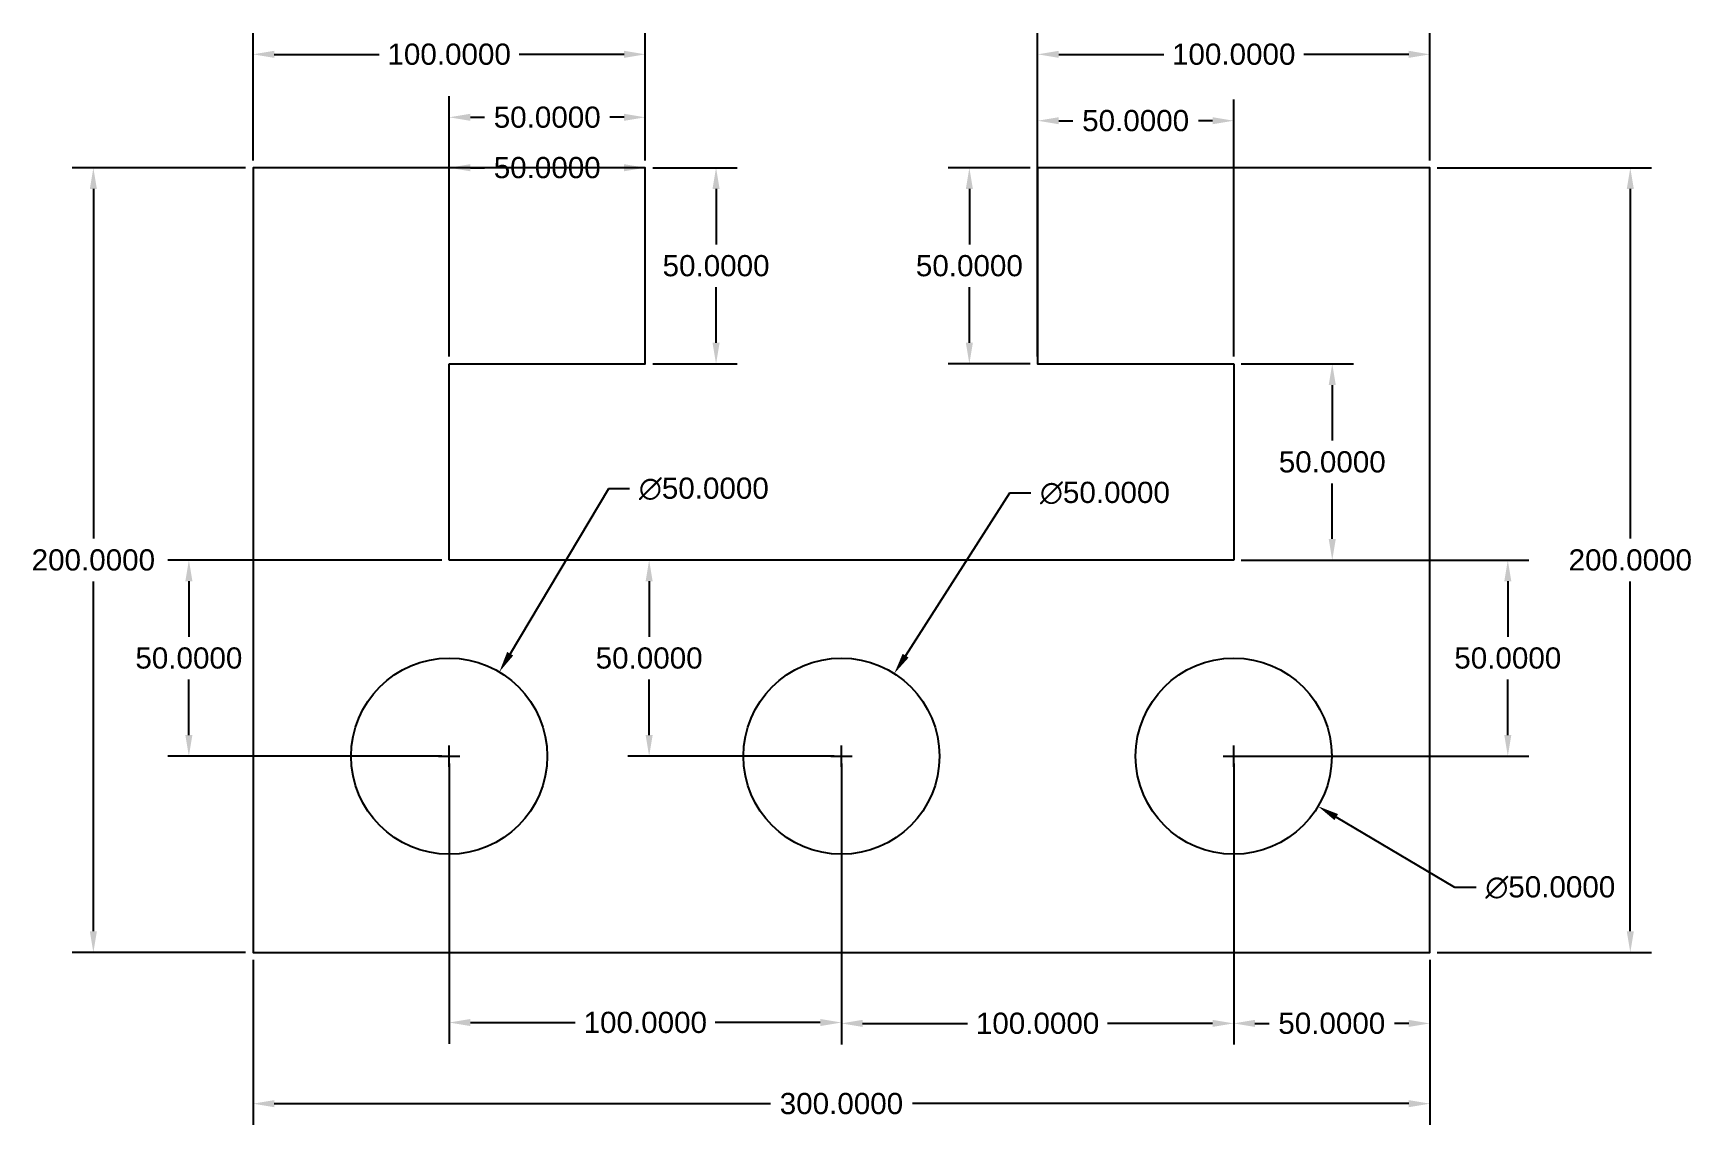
# Model space of a CAD drawing. Header units: inches. Extents: x -56 to 367, y -44 to 234.
import ezdxf

# ---------------------------------------------------------------- set-up
doc = ezdxf.new("R2010")
doc.units = ezdxf.units.IN
doc.header["$MEASUREMENT"] = 0
doc.styles.get("Standard").update_dxf_attribs({"font": 'arial.ttf'})
doc.dimstyles.get("Standard").update_dxf_attribs({"dimscale": 30, "dimtxt": 0.18, "dimasz": 0.18, "dimexe": 0.18, "dimexo": 0.0625, "dimgap": 0.09, "dimtad": 0, "dimtih": 1, "dimtoh": 1, "dimdec": 4, "dimzin": 0, "dimdsep": 46, "dimtxsty": 'Standard', "dimcen": 0.09, "dimadec": 0, "dimazin": 0, "dimtfac": 1, "dimtdec": 4, "dimtofl": 0, "dimtmove": 0, "dimatfit": 3, "dimfxl": 1, "dimtolj": 1, "dimtzin": 0, "dimarcsym": 0})

# ---------------------------------------------------------------- blocks, each defined once
blk = doc.blocks.new('*D7')
at = {"color": 0, "lineweight": -2}
for p, q in [((50, 201.88), (50, 205.4)), ((100, 201.88), (100, 205.4)), ((55.4, 200), (59, 200)), ((94.6, 200), (91, 200))]:
    blk.add_line(p, q, dxfattribs=at)
at = {"color": 0}
for points in [[(55.4, 200.9), (55.4, 199.1), (50, 200)], [(94.6, 200.9), (94.6, 199.1), (100, 200)]]:
    blk.add_solid(points, dxfattribs=at)
at = {"layer": 'Defpoints', "color": 0}
for p in [(50, 200), (50, 200), (100, 200)]:
    blk.add_point(p, dxfattribs=at)
at = {"color": 0, "insert": (75, 200), "char_height": 5.4, "attachment_point": 5}
blk.add_mtext('\\A1;50.0000', dxfattribs=at)
blk = doc.blocks.new('*D8')
at = {"color": 0, "lineweight": -2, "transparency": 16777216}
for p, q in [((0, 201.88), (0, 234.3)), ((100, 201.88), (100, 234.3)), ((5.4, 228.9), (32.16, 228.9)), ((94.6, 228.9), (67.84, 228.9))]:
    blk.add_line(p, q, dxfattribs=at)
at = {"color": 0, "transparency": 16777216}
for points in [[(5.4, 229.8), (5.4, 228), (0, 228.9)], [(94.6, 229.8), (94.6, 228), (100, 228.9)]]:
    blk.add_solid(points, dxfattribs=at)
at = {"layer": 'Defpoints', "color": 0, "transparency": 16777216}
for p in [(100, 228.9), (0, 200), (100, 200)]:
    blk.add_point(p, dxfattribs=at)
at = {"color": 0, "transparency": 16777216, "insert": (50, 228.9), "char_height": 5.4, "attachment_point": 5}
blk.add_mtext('\\A1;100.0000', dxfattribs=at)
blk = doc.blocks.new('*D9')
at = {"color": 0, "lineweight": -2, "transparency": 16777216}
for p, q in [((200, 201.88), (200, 234.3)), ((300, 201.88), (300, 234.3)), ((205.4, 228.9), (232.16, 228.9)), ((294.6, 228.9), (267.84, 228.9))]:
    blk.add_line(p, q, dxfattribs=at)
at = {"color": 0, "transparency": 16777216}
for points in [[(205.4, 229.8), (205.4, 228), (200, 228.9)], [(294.6, 229.8), (294.6, 228), (300, 228.9)]]:
    blk.add_solid(points, dxfattribs=at)
at = {"layer": 'Defpoints', "color": 0, "transparency": 16777216}
for p in [(300, 228.9), (200, 200), (300, 200)]:
    blk.add_point(p, dxfattribs=at)
at = {"color": 0, "transparency": 16777216, "insert": (250, 228.9), "char_height": 5.4, "attachment_point": 5}
blk.add_mtext('\\A1;100.0000', dxfattribs=at)
blk = doc.blocks.new('*D12')
at = {"color": 0, "lineweight": -2, "transparency": 16777216}
for p, q in [((101.88, 200), (123.44, 200)), ((118.04, 194.6), (118.04, 180.46)), ((118.04, 155.4), (118.04, 169.54)), ((101.88, 150), (123.44, 150))]:
    blk.add_line(p, q, dxfattribs=at)
at = {"color": 0, "transparency": 16777216}
for points in [[(117.14, 194.6), (118.94, 194.6), (118.04, 200)], [(117.14, 155.4), (118.94, 155.4), (118.04, 150)]]:
    blk.add_solid(points, dxfattribs=at)
at = {"layer": 'Defpoints', "color": 0, "transparency": 16777216}
for p in [(100, 200), (100, 150), (118.04, 150)]:
    blk.add_point(p, dxfattribs=at)
at = {"color": 0, "transparency": 16777216, "insert": (118.04, 175), "char_height": 5.4, "attachment_point": 5}
blk.add_mtext('\\A1;50.0000', dxfattribs=at)
blk = doc.blocks.new('*D13')
at = {"color": 0, "lineweight": -2, "transparency": 16777216}
for p, q in [((198.13, 200), (177.21, 200)), ((182.61, 194.6), (182.61, 180.46)), ((182.61, 155.4), (182.61, 169.54)), ((198.13, 150), (177.21, 150))]:
    blk.add_line(p, q, dxfattribs=at)
at = {"color": 0, "transparency": 16777216}
for points in [[(181.71, 194.6), (183.51, 194.6), (182.61, 200)], [(181.71, 155.4), (183.51, 155.4), (182.61, 150)]]:
    blk.add_solid(points, dxfattribs=at)
at = {"layer": 'Defpoints', "color": 0, "transparency": 16777216}
for p in [(200, 200), (182.61, 150), (200, 150)]:
    blk.add_point(p, dxfattribs=at)
at = {"color": 0, "transparency": 16777216, "insert": (182.61, 175), "char_height": 5.4, "attachment_point": 5}
blk.add_mtext('\\A1;50.0000', dxfattribs=at)
blk = doc.blocks.new('*D14')
at = {"color": 0, "lineweight": -2, "transparency": 16777216}
for p, q in [((90.6, 118.14), (65.56, 76.12)), ((96, 118.14), (90.6, 118.14)), ((50, 47.3), (50, 52.7)), ((47.3, 50), (52.7, 50))]:
    blk.add_line(p, q, dxfattribs=at)
at = {"color": 0, "transparency": 16777216}
blk.add_solid([(64.79, 76.58), (66.33, 75.66), (62.8, 71.48)], dxfattribs=at)
at = {"layer": 'Defpoints', "color": 0, "transparency": 16777216}
for p in [(62.8, 71.48), (37.2, 28.52)]:
    blk.add_point(p, dxfattribs=at)
at = {"color": 0, "transparency": 16777216, "insert": (114.93, 118.14), "char_height": 5.4, "attachment_point": 5}
blk.add_mtext('\\A1;∅50.0000', dxfattribs=at)
blk = doc.blocks.new('*D15')
at = {"color": 0, "lineweight": -2, "transparency": 16777216}
for p, q in [((192.84, 117.07), (166.36, 75.62)), ((198.24, 117.07), (192.84, 117.07)), ((150, 47.3), (150, 52.7)), ((147.3, 50), (152.7, 50))]:
    blk.add_line(p, q, dxfattribs=at)
at = {"color": 0, "transparency": 16777216}
blk.add_solid([(165.6, 76.1), (167.12, 75.14), (163.46, 71.07)], dxfattribs=at)
at = {"layer": 'Defpoints', "color": 0, "transparency": 16777216}
for p in [(163.46, 71.07), (136.54, 28.93)]:
    blk.add_point(p, dxfattribs=at)
at = {"color": 0, "transparency": 16777216, "insert": (217.17, 117.07), "char_height": 5.4, "attachment_point": 5}
blk.add_mtext('\\A1;∅50.0000', dxfattribs=at)
blk = doc.blocks.new('*D16')
at = {"color": 0, "lineweight": -2, "transparency": 16777216}
for p, q in [((250, 47.3), (250, 52.7)), ((247.3, 50), (252.7, 50)), ((306.37, 16.53), (276.14, 34.48)), ((311.77, 16.53), (306.37, 16.53))]:
    blk.add_line(p, q, dxfattribs=at)
at = {"color": 0, "transparency": 16777216}
blk.add_solid([(276.6, 35.25), (275.68, 33.71), (271.5, 37.24)], dxfattribs=at)
at = {"layer": 'Defpoints', "color": 0, "transparency": 16777216}
for p in [(228.5, 62.76), (271.5, 37.24)]:
    blk.add_point(p, dxfattribs=at)
at = {"color": 0, "transparency": 16777216, "insert": (330.71, 16.53), "char_height": 5.4, "attachment_point": 5}
blk.add_mtext('\\A1;∅50.0000', dxfattribs=at)
blk = doc.blocks.new('*D18')
at = {"color": 0, "lineweight": -2, "transparency": 16777216}
for p, q in [((-1.88, 200), (-46.1, 200)), ((-40.7, 194.6), (-40.7, 105.46)), ((-40.7, 5.4), (-40.7, 94.54)), ((-1.88, 0), (-46.1, 0))]:
    blk.add_line(p, q, dxfattribs=at)
at = {"color": 0, "transparency": 16777216}
for points in [[(-41.6, 194.6), (-39.8, 194.6), (-40.7, 200)], [(-41.6, 5.4), (-39.8, 5.4), (-40.7, 0)]]:
    blk.add_solid(points, dxfattribs=at)
at = {"layer": 'Defpoints', "color": 0, "transparency": 16777216}
for p in [(0, 200), (0, 0), (-40.7, 0)]:
    blk.add_point(p, dxfattribs=at)
at = {"color": 0, "transparency": 16777216, "insert": (-40.7, 100), "char_height": 5.4, "attachment_point": 5}
blk.add_mtext('\\A1;200.0000', dxfattribs=at)
blk = doc.blocks.new('*D21')
at = {"color": 0, "lineweight": -2, "transparency": 16777216}
for p, q in [((50, 48.12), (50, -23.28)), ((150, 48.12), (150, -23.28)), ((55.4, -17.88), (82.16, -17.88)), ((144.6, -17.88), (117.84, -17.88))]:
    blk.add_line(p, q, dxfattribs=at)
at = {"color": 0, "transparency": 16777216}
for points in [[(55.4, -16.98), (55.4, -18.78), (50, -17.88)], [(144.6, -16.98), (144.6, -18.78), (150, -17.88)]]:
    blk.add_solid(points, dxfattribs=at)
at = {"layer": 'Defpoints', "color": 0, "transparency": 16777216}
for p in [(50, 50), (150, 50), (150, -17.88)]:
    blk.add_point(p, dxfattribs=at)
at = {"color": 0, "transparency": 16777216, "insert": (100, -17.88), "char_height": 5.4, "attachment_point": 5}
blk.add_mtext('\\A1;100.0000', dxfattribs=at)
blk = doc.blocks.new('*D22')
at = {"color": 0, "lineweight": -2, "transparency": 16777216}
for p, q in [((150, 48.12), (150, -23.5)), ((250, 48.12), (250, -23.5)), ((155.4, -18.1), (182.16, -18.1)), ((244.6, -18.1), (217.84, -18.1))]:
    blk.add_line(p, q, dxfattribs=at)
at = {"color": 0, "transparency": 16777216}
for points in [[(155.4, -17.2), (155.4, -19), (150, -18.1)], [(244.6, -17.2), (244.6, -19), (250, -18.1)]]:
    blk.add_solid(points, dxfattribs=at)
at = {"layer": 'Defpoints', "color": 0, "transparency": 16777216}
for p in [(150, 50), (250, 50), (250, -18.1)]:
    blk.add_point(p, dxfattribs=at)
at = {"color": 0, "transparency": 16777216, "insert": (200, -18.1), "char_height": 5.4, "attachment_point": 5}
blk.add_mtext('\\A1;100.0000', dxfattribs=at)
blk = doc.blocks.new('*D23')
at = {"color": 0, "lineweight": -2, "transparency": 16777216}
for p, q in [((250, -1.88), (250, -23.5)), ((300, -1.88), (300, -23.5)), ((255.4, -18.1), (259, -18.1)), ((294.6, -18.1), (291, -18.1))]:
    blk.add_line(p, q, dxfattribs=at)
at = {"color": 0, "transparency": 16777216}
for points in [[(255.4, -17.2), (255.4, -19), (250, -18.1)], [(294.6, -17.2), (294.6, -19), (300, -18.1)]]:
    blk.add_solid(points, dxfattribs=at)
at = {"layer": 'Defpoints', "color": 0, "transparency": 16777216}
for p in [(250, 0), (300, 0), (300, -18.1)]:
    blk.add_point(p, dxfattribs=at)
at = {"color": 0, "transparency": 16777216, "insert": (275, -18.1), "char_height": 5.4, "attachment_point": 5}
blk.add_mtext('\\A1;50.0000', dxfattribs=at)
blk = doc.blocks.new('*D24')
at = {"color": 0, "lineweight": -2, "transparency": 16777216}
for p, q in [((0, -1.88), (0, -43.96)), ((300, -1.88), (300, -43.96)), ((5.4, -38.56), (131.91, -38.56)), ((294.6, -38.56), (168.09, -38.56))]:
    blk.add_line(p, q, dxfattribs=at)
at = {"color": 0, "transparency": 16777216}
for points in [[(5.4, -37.66), (5.4, -39.46), (0, -38.56)], [(294.6, -37.66), (294.6, -39.46), (300, -38.56)]]:
    blk.add_solid(points, dxfattribs=at)
at = {"layer": 'Defpoints', "color": 0, "transparency": 16777216}
for p in [(0, 0), (300, 0), (300, -38.56)]:
    blk.add_point(p, dxfattribs=at)
at = {"color": 0, "transparency": 16777216, "insert": (150, -38.56), "char_height": 5.4, "attachment_point": 5}
blk.add_mtext('\\A1;300.0000', dxfattribs=at)
blk = doc.blocks.new('*D26')
at = {"color": 0, "lineweight": -2, "transparency": 16777216}
for p, q in [((301.88, 200), (356.5, 200)), ((351.1, 194.6), (351.1, 105.46)), ((351.1, 5.4), (351.1, 94.54)), ((301.88, 0), (356.5, 0))]:
    blk.add_line(p, q, dxfattribs=at)
at = {"color": 0, "transparency": 16777216}
for points in [[(350.2, 194.6), (352, 194.6), (351.1, 200)], [(350.2, 5.4), (352, 5.4), (351.1, 0)]]:
    blk.add_solid(points, dxfattribs=at)
at = {"layer": 'Defpoints', "color": 0, "transparency": 16777216}
for p in [(300, 200), (351.1, 200), (300, 0)]:
    blk.add_point(p, dxfattribs=at)
at = {"color": 0, "transparency": 16777216, "insert": (351.1, 100), "char_height": 5.4, "attachment_point": 5}
blk.add_mtext('\\A1;200.0000', dxfattribs=at)
blk = doc.blocks.new('*D27')
at = {"color": 0, "lineweight": -2, "transparency": 16777216}
for p, q in [((50, 151.88), (50, 218.25)), ((100, 201.88), (100, 218.25)), ((55.4, 212.85), (59, 212.85)), ((94.6, 212.85), (91, 212.85))]:
    blk.add_line(p, q, dxfattribs=at)
at = {"color": 0, "transparency": 16777216}
for points in [[(55.4, 213.75), (55.4, 211.95), (50, 212.85)], [(94.6, 213.75), (94.6, 211.95), (100, 212.85)]]:
    blk.add_solid(points, dxfattribs=at)
at = {"layer": 'Defpoints', "color": 0, "transparency": 16777216}
for p in [(100, 212.85), (100, 200), (50, 150)]:
    blk.add_point(p, dxfattribs=at)
at = {"color": 0, "transparency": 16777216, "insert": (75, 212.85), "char_height": 5.4, "attachment_point": 5}
blk.add_mtext('\\A1;50.0000', dxfattribs=at)
blk = doc.blocks.new('*D29')
at = {"color": 0, "lineweight": -2, "transparency": 16777216}
for p, q in [((48.12, 100), (-21.75, 100)), ((-16.35, 94.6), (-16.35, 80.46)), ((-16.35, 55.4), (-16.35, 69.54)), ((48.12, 50), (-21.75, 50))]:
    blk.add_line(p, q, dxfattribs=at)
at = {"color": 0, "transparency": 16777216}
for points in [[(-17.25, 94.6), (-15.45, 94.6), (-16.35, 100)], [(-17.25, 55.4), (-15.45, 55.4), (-16.35, 50)]]:
    blk.add_solid(points, dxfattribs=at)
at = {"layer": 'Defpoints', "color": 0, "transparency": 16777216}
for p in [(50, 100), (-16.35, 50), (50, 50)]:
    blk.add_point(p, dxfattribs=at)
at = {"color": 0, "transparency": 16777216, "insert": (-16.35, 75), "char_height": 5.4, "attachment_point": 5}
blk.add_mtext('\\A1;50.0000', dxfattribs=at)
blk = doc.blocks.new('*D30')
at = {"color": 0, "lineweight": -2, "transparency": 16777216}
for p, q in [((251.88, 100), (325.27, 100)), ((319.87, 94.6), (319.87, 80.46)), ((319.87, 55.4), (319.87, 69.54)), ((251.88, 50), (325.27, 50))]:
    blk.add_line(p, q, dxfattribs=at)
at = {"color": 0, "transparency": 16777216}
for points in [[(318.97, 94.6), (320.77, 94.6), (319.87, 100)], [(318.97, 55.4), (320.77, 55.4), (319.87, 50)]]:
    blk.add_solid(points, dxfattribs=at)
at = {"layer": 'Defpoints', "color": 0, "transparency": 16777216}
for p in [(250, 100), (250, 50), (319.87, 50)]:
    blk.add_point(p, dxfattribs=at)
at = {"color": 0, "transparency": 16777216, "insert": (319.87, 75), "char_height": 5.4, "attachment_point": 5}
blk.add_mtext('\\A1;50.0000', dxfattribs=at)
blk = doc.blocks.new('*D31')
at = {"color": 0, "lineweight": -2, "transparency": 16777216}
for p, q in [((150.82, 100), (95.58, 100)), ((100.98, 94.6), (100.98, 80.46)), ((100.98, 55.4), (100.98, 69.54)), ((148.13, 50), (95.58, 50))]:
    blk.add_line(p, q, dxfattribs=at)
at = {"color": 0, "transparency": 16777216}
for points in [[(100.08, 94.6), (101.88, 94.6), (100.98, 100)], [(100.08, 55.4), (101.88, 55.4), (100.98, 50)]]:
    blk.add_solid(points, dxfattribs=at)
at = {"layer": 'Defpoints', "color": 0, "transparency": 16777216}
for p in [(100.98, 100), (152.7, 100), (150, 50)]:
    blk.add_point(p, dxfattribs=at)
at = {"color": 0, "transparency": 16777216, "insert": (100.98, 75), "char_height": 5.4, "attachment_point": 5}
blk.add_mtext('\\A1;50.0000', dxfattribs=at)
blk = doc.blocks.new('*D32')
at = {"color": 0, "lineweight": -2, "transparency": 16777216}
for p, q in [((200, 151.88), (200, 217.38)), ((250, 151.88), (250, 217.38)), ((205.4, 211.98), (209, 211.98)), ((244.6, 211.98), (241, 211.98))]:
    blk.add_line(p, q, dxfattribs=at)
at = {"color": 0, "transparency": 16777216}
for points in [[(205.4, 212.88), (205.4, 211.08), (200, 211.98)], [(244.6, 212.88), (244.6, 211.08), (250, 211.98)]]:
    blk.add_solid(points, dxfattribs=at)
at = {"layer": 'Defpoints', "color": 0, "transparency": 16777216}
for p in [(250, 211.98), (200, 150), (250, 150)]:
    blk.add_point(p, dxfattribs=at)
at = {"color": 0, "transparency": 16777216, "insert": (225, 211.98), "char_height": 5.4, "attachment_point": 5}
blk.add_mtext('\\A1;50.0000', dxfattribs=at)
blk = doc.blocks.new('*D33')
at = {"color": 0, "lineweight": -2, "transparency": 16777216}
for p, q in [((251.88, 150), (280.52, 150)), ((275.12, 144.6), (275.12, 130.46)), ((275.12, 105.4), (275.12, 119.54)), ((251.88, 100), (280.52, 100))]:
    blk.add_line(p, q, dxfattribs=at)
at = {"color": 0, "transparency": 16777216}
for points in [[(274.22, 144.6), (276.02, 144.6), (275.12, 150)], [(274.22, 105.4), (276.02, 105.4), (275.12, 100)]]:
    blk.add_solid(points, dxfattribs=at)
at = {"layer": 'Defpoints', "color": 0, "transparency": 16777216}
for p in [(250, 150), (250, 100), (275.12, 100)]:
    blk.add_point(p, dxfattribs=at)
at = {"color": 0, "transparency": 16777216, "insert": (275.12, 125), "char_height": 5.4, "attachment_point": 5}
blk.add_mtext('\\A1;50.0000', dxfattribs=at)

msp = doc.modelspace()

# ---------------------------------------------------------------- linework, layer by layer
for points in [[(50, 200), (0, 200), (0, 100)], [(50, 150), (100, 150), (100, 200), (50, 200)], [(250, 200), (200, 200), (200, 150), (250, 150)], [(300, 100), (300, 200), (250, 200)], [(50, 100), (50, 150)], [(250, 150), (250, 100)], [(250, 150), (250, 100)], [(0, 100), (0, 0), (300, 0), (300, 100)], [(250, 100), (50, 100)]]:
    msp.add_lwpolyline(points)
for centre in [(50, 50), (150, 50), (250, 50)]:
    msp.add_circle(centre, 25)

# ---------------------------------------------------------------- dimensions: what is measured, and where the dimension line sits
for base, p1, p2, picture, middle in [((100, 228.89814), (0, 200), (100, 200), '*D8', (50, 228.89814)), ((300, 228.89814), (200, 200), (300, 200), '*D9', (250, 228.89814)), ((100, 212.84558), (50, 150), (100, 200), '*D27', (75, 212.84558)), ((250, 211.97881), (200, 150), (250, 150), '*D32', (225, 211.97881)), ((50, 200), (100, 200), (50, 200), '*D7', (75, 200)), ((150, -17.87995), (50, 50), (150, 50), '*D21', (100, -17.87995)), ((250, -18.10057), (150, 50), (250, 50), '*D22', (200, -18.10057)), ((300, -38.55733), (0, 0), (300, 0), '*D24', (150, -38.55733)), ((300, -18.10057), (250, 0), (300, 0), '*D23', (275, -18.10057))]:
    dim = msp.add_linear_dim(base=base, p1=p1, p2=p2, dimstyle='Standard')
    dim.commit()
    dim.dimension.update_dxf_attribs({"geometry": picture, "text_midpoint": middle})
for base, p1, p2, picture, middle in [((-40.69577, 0), (0, 200), (0, 0), '*D18', (-40.69577, 100)), ((118.04059, 150), (100, 200), (100, 150), '*D12', (118.04059, 175)), ((182.61131, 150), (200, 200), (200, 150), '*D13', (182.61131, 175)), ((275.12378, 100), (250, 150), (250, 100), '*D33', (275.12378, 125)), ((-16.35298, 50), (50, 100), (50, 50), '*D29', (-16.35298, 75)), ((100.98473, 100), (150, 50), (152.7, 100), '*D31', (100.98473, 75)), ((319.87159, 50), (250, 100), (250, 50), '*D30', (319.87159, 75))]:
    dim = msp.add_linear_dim(base=base, p1=p1, p2=p2, angle=90, dimstyle='Standard')
    dim.commit()
    dim.dimension.update_dxf_attribs({"geometry": picture, "text_midpoint": middle})
dim = msp.add_aligned_dim(p1=(300, 0), p2=(300, 200), distance=-51.09704, dimstyle='Standard')
dim.commit()
dim.dimension.update_dxf_attribs({"geometry": '*D26', "text_midpoint": (351.09704, 100)})
for p1, p2, picture, middle in [((37.20445, 28.52271), (62.79555, 71.47729), '*D14', (114.93303, 118.1437)), ((136.54345, 28.93056), (163.45655, 71.06944), '*D15', (217.17, 117.06842)), ((228.50363, 62.76347), (271.49637, 37.23653), '*D16', (330.70686, 16.52919))]:
    dim = msp.add_diameter_dim_2p(p1=p1, p2=p2, dimstyle='Standard')
    dim.commit()
    dim.dimension.update_dxf_attribs({"geometry": picture, "text_midpoint": middle, "dimtype": 163})

doc.saveas('drawing.dxf')
